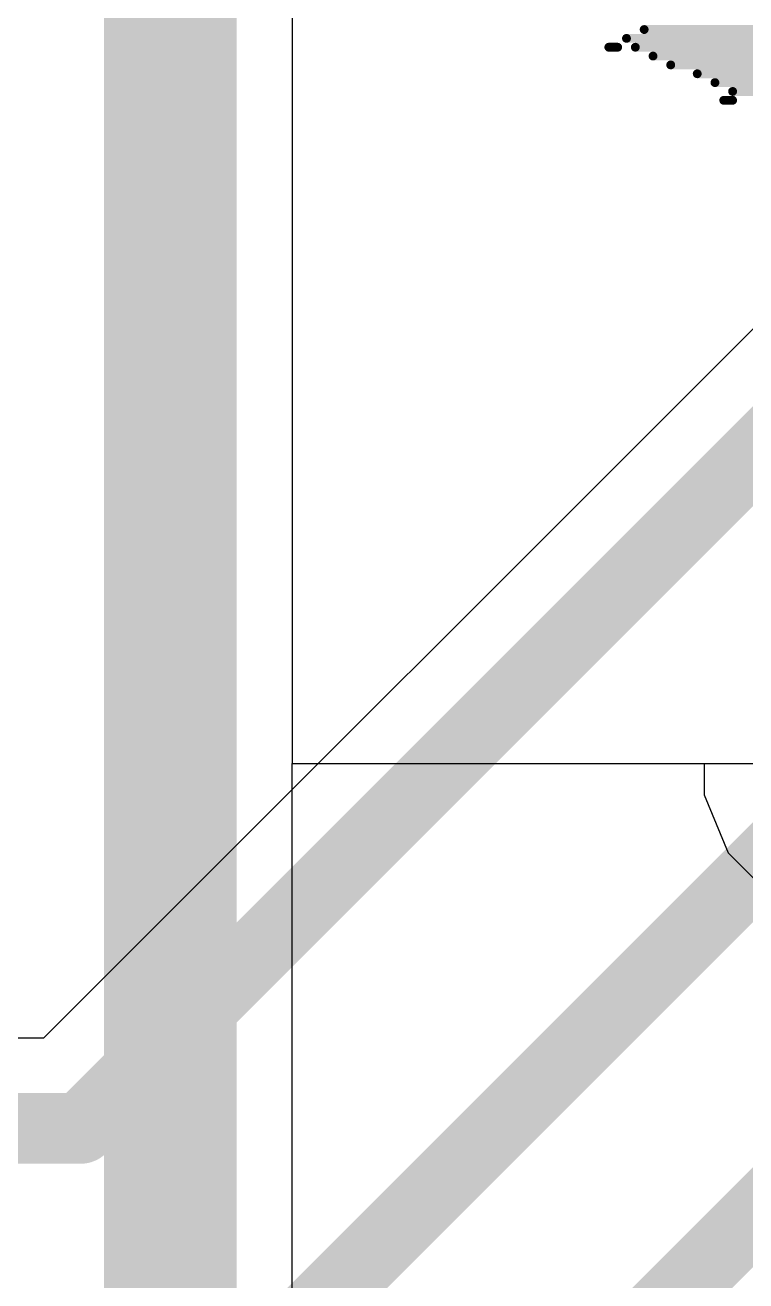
# Model space of a CAD drawing. Header units: inches. Extents: x -5 to 247, y -53 to 67.
# Drawn here: x 26.045 to 28.115, y -16.168 to -12.561 of the extents above; entities that cross this region are included whole.
import ezdxf

# ---------------------------------------------------------------- set-up
doc = ezdxf.new("R2010")
doc.units = ezdxf.units.IN
for name, color, linetype in [('Bottom Layer', 5, 'Continuous'), ('Bottom Overlay', 54, 'Continuous'), ('Top Layer', 1, 'Continuous')]:
    doc.layers.add(name, color=color, linetype=linetype)

msp = doc.modelspace()

# ---------------------------------------------------------------- linework, layer by layer
at = {"layer": 'Bottom Layer'}
for p, q in [((28.4528, -13.1164), (26.0979, -15.4712)), ((26.0979, -15.4712), (21.0248, -15.4712))]:
    msp.add_line(p, q, dxfattribs=at)
for points in [[(26.2052, -15.7302, 0.2032, 0.2032, 0), (28.9052, -13.0302, 0.2032, 0.2032, 0)], [(26.704, -16.4264, 0.2032, 0.2032, 0), (28.448, -14.6824, 0.2032, 0.2032, 0)], [(26.9503, -17.1707, 0.2032, 0.2032, 0), (29.4386, -14.6824, 0.2032, 0.2032, 0)], [(20.6407, -15.7302, 0.2032, 0.2032, 0), (26.2052, -15.7302, 0.2032, 0.2032, 0)]]:
    msp.add_lwpolyline(points, format="xyseb", dxfattribs=at)
msp.add_lwpolyline([(26.1544, -15.7302, 0.1016, 0.1016, 1), (26.256, -15.7302, 0.1016, 0.1016, 1)], format="xyseb", close=True, dxfattribs=at)
msp.add_lwpolyline([(26.1544, -15.7302, 0.1016, 0.1016, 1), (26.256, -15.7302, 0.1016, 0.1016, 1)], format="xyseb", close=True, dxfattribs=at)
at = {"layer": 'Bottom Overlay'}
for points in [[(27.7725, -12.5996, 0.0254, 0.0254, 0), (32.2683, -12.5996, 0.0254, 0.0254, 0)], [(27.8233, -12.5742, 0.0254, 0.0254, 0), (32.2429, -12.5742, 0.0254, 0.0254, 0)], [(27.7217, -12.625, 0.0254, 0.0254, 0), (27.7471, -12.625, 0.0254, 0.0254, 0)], [(27.7979, -12.625, 0.0254, 0.0254, 0), (32.2937, -12.625, 0.0254, 0.0254, 0)], [(27.8487, -12.6504, 0.0254, 0.0254, 0), (32.3191, -12.6504, 0.0254, 0.0254, 0)], [(27.8995, -12.6758, 0.0254, 0.0254, 0), (32.3445, -12.6758, 0.0254, 0.0254, 0)], [(27.9757, -12.7012, 0.0254, 0.0254, 0), (32.3699, -12.7012, 0.0254, 0.0254, 0)], [(28.0265, -12.7266, 0.0254, 0.0254, 0), (32.3953, -12.7266, 0.0254, 0.0254, 0)], [(28.0519, -12.7774, 0.0254, 0.0254, 0), (28.0773, -12.7774, 0.0254, 0.0254, 0)], [(28.0773, -12.752, 0.0254, 0.0254, 0), (32.4207, -12.752, 0.0254, 0.0254, 0)]]:
    msp.add_lwpolyline(points, format="xyseb", dxfattribs=at)
for points in [[(27.7661, -12.5996, 0.0127, 0.0127, 1), (27.7788, -12.5996, 0.0127, 0.0127, 1)], [(27.8169, -12.5742, 0.0127, 0.0127, 1), (27.8296, -12.5742, 0.0127, 0.0127, 1)], [(27.7153, -12.625, 0.0127, 0.0127, 1), (27.728, -12.625, 0.0127, 0.0127, 1)], [(27.7407, -12.625, 0.0127, 0.0127, 1), (27.7534, -12.625, 0.0127, 0.0127, 1)], [(27.7915, -12.625, 0.0127, 0.0127, 1), (27.8042, -12.625, 0.0127, 0.0127, 1)], [(27.8423, -12.6504, 0.0127, 0.0127, 1), (27.855, -12.6504, 0.0127, 0.0127, 1)], [(27.8931, -12.6758, 0.0127, 0.0127, 1), (27.9058, -12.6758, 0.0127, 0.0127, 1)], [(27.9693, -12.7012, 0.0127, 0.0127, 1), (27.982, -12.7012, 0.0127, 0.0127, 1)], [(28.0201, -12.7266, 0.0127, 0.0127, 1), (28.0328, -12.7266, 0.0127, 0.0127, 1)], [(28.0455, -12.7774, 0.0127, 0.0127, 1), (28.0582, -12.7774, 0.0127, 0.0127, 1)], [(28.0709, -12.752, 0.0127, 0.0127, 1), (28.0836, -12.752, 0.0127, 0.0127, 1)], [(28.0709, -12.7774, 0.0127, 0.0127, 1), (28.0836, -12.7774, 0.0127, 0.0127, 1)]]:
    msp.add_lwpolyline(points, format="xyseb", close=True, dxfattribs=at)
at = {"layer": 'Top Layer'}
for p, q in [((26.8119, -12.509), (26.8119, -14.6824)), ((26.8119, -14.6824), (29.1823, -14.6824)), ((26.8119, -26.3385), (26.8119, -14.6824)), ((26.8119, -14.6824), (27.9956, -14.6824)), ((27.9956, -14.6824), (27.9956, -14.7724)), ((27.9956, -14.7724), (28.0645, -14.9386)), ((28.0645, -14.9386), (28.1917, -15.0659))]:
    msp.add_line(p, q, dxfattribs=at)
msp.add_lwpolyline([(26.4623, -26.4833, 0.381, 0.381, 0), (26.4623, -10.8404, 0.381, 0.381, 0)], format="xyseb", dxfattribs=at)

doc.saveas('drawing.dxf')
